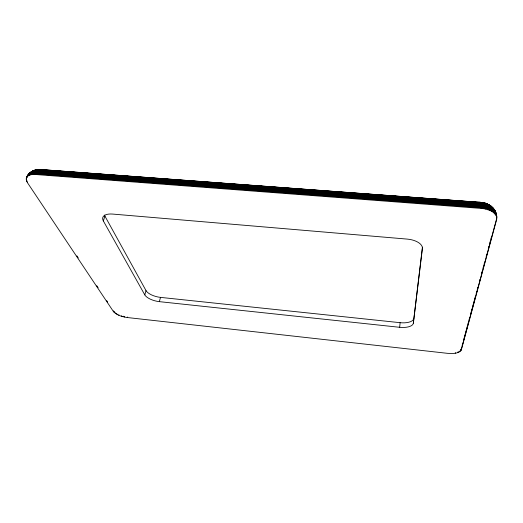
<?xml version="1.0" encoding="UTF-8"?>
<svg xmlns="http://www.w3.org/2000/svg" width="523" height="523" viewBox="0 0 523 523"><rect width="100%" height="100%" fill="white"/><g stroke="black" fill="none" stroke-linecap="round" stroke-linejoin="round"><path stroke-width="0.78" d="M34.106 170.982L34.747 170.478C29.726 171.413 23.829 177.513 27.392 182.599L113.301 311.362C116.727 315.356 122.251 316.755 127.259 317.526L447.427 353.326C451.996 353.496 458.481 354.234 461.319 349.854L496.667 219.405L496.288 215.666L493.215 212.246C493.535 208.867 491.43 205.101 487.841 204.683M493.215 212.246L491.659 211.272C491.953 208.213 490.384 204.356 486.913 204.101M491.659 211.272L489.874 210.416C490.28 207.396 488.632 202.865 484.867 203.663M461.038 350.482L461.299 348.651L461.319 349.854M460.541 351.077L460.521 349.874M487.9 209.684C488.364 206.52 486.946 202.434 483.134 202.885C486.109 202.663 485.723 207.121 485.769 209.108L489.874 210.416M459.841 351.626L459.854 351.025M458.952 352.123L458.972 351.521M457.893 352.548L457.913 351.946M485.769 209.108L483.514 208.677C484.291 202.931 482.592 201.584 477.009 202.394M455.324 353.182L455.35 352.58M483.514 208.677L481.18 208.416L481.173 204.127L480.604 202.342M104.463 215.077A14.781 7.002 17.7 0 0 104.92 216.11L103.338 220.928L144.799 294.887A12.349 5.001 14.6 0 0 159.352 301.647L399.67 327.3A13.232 5.609 6.3 0 0 413.34 323.181L422.558 247.163M413.34 323.181L422.394 247.392M399.67 327.3L400.121 322.684A13.193 5.661 6.2 0 0 413.758 318.5M26.771 177.944C27.693 173.564 32.406 170.093 36.878 169.995L36.159 170.361M494.529 210.691L496.523 214.678L496.667 219.405M496.66 218.653L496.778 216.659M159.352 301.647L160.502 297.384A12.31 5.047 14.7 0 1 146.009 290.592L104.92 216.11M462.149 345.5L462.79 343.134M463.64 339.983L465.339 333.681M465.764 332.105L467.464 325.809M467.889 324.234L468.53 321.867M468.954 320.292L469.589 317.932M470.439 314.781L472.145 308.478M472.57 306.903L474.269 300.601M474.694 299.025L475.335 296.665M476.185 293.514L476.819 291.154M477.244 289.579L477.885 287.212M479.375 281.701L480.009 279.334M481.5 273.823L482.134 271.463M482.99 268.312L483.625 265.946M484.05 264.37L484.69 262.01M486.174 256.492L486.815 254.132M488.305 248.621L488.94 246.255M489.79 243.103L490.43 240.743M490.855 239.168L491.496 236.808M496.451 219.438L461.332 349.253L460.554 350.482M127.259 317.526L127.403 316.99M144.799 294.887L146.009 290.592M124.389 317.049L124.546 316.513M122.938 316.696L123.095 316.16M121.499 316.271L121.663 315.735M118.78 315.238L118.943 314.709M117.538 314.65L117.708 314.12M116.407 314.022L116.577 313.493M115.4 313.369L115.57 312.839M114.537 312.702L114.714 312.172L114.014 311.499L113.837 312.028M113.301 311.362L113.484 310.832M26.255 178.199C27.288 173.845 32.243 172.78 36.139 173.263L481.232 206.977C487.593 207.481 497.262 210.168 496.85 218.163M32.138 171.315L28.53 174.349L27.699 175.774L28.7 174.728M28.177 175.238C29.412 171.688 33.962 171.505 37.12 171.681L481.225 205.121C487.253 205.572 496.504 208.161 496.288 215.666M26.621 177.277C28.569 174.447 32.478 174.362 35.577 174.512C36.486 171.989 38.82 168.687 41.912 169.74M33.76 174.453C34.76 171.413 37.676 168.674 41.095 169.544M32.073 174.551L34.61 170.89L38.153 169.544C34.812 169.544 31.635 171.59 30.556 174.806M27.392 182.599L27.673 181.952M29.229 175.218C30.445 171.727 34.073 169.818 37.61 169.583M26.725 181.429L27.006 180.788M26.15 179.212L26.438 178.565M28.118 175.774L29.517 173.407L30.596 172.858L33.361 172.204L36.773 172.165L481.238 205.696C486.625 206.239 492.98 207.716 495.909 212.75M27.248 176.467L28.405 175.133L30.831 174.166L35.852 173.871L481.212 207.677C487.037 208.304 495.516 210.141 496.726 216.908M26.542 177.559L28.059 174.872M29.053 173.858L32.001 171.505L37.852 170.851L481.173 204.127C487.044 204.513 495.967 207.134 495.549 214.463M29.608 173.407L30.184 172.662M30.203 172.995L30.765 172.27L34.91 170.184M31.498 172.296L32.753 171.034M28.242 174.63L31.498 172.989L36.447 172.695L481.238 206.31C486.697 206.866 493.124 208.357 496.092 213.456M32.694 171.354L34.283 170.348M30.458 172.44L34.165 171.283L37.479 171.243L481.206 204.598C486.076 205.062 491.417 206.35 494.68 210.279M481.912 202.656L483.991 202.846M33.093 170.831L38.624 170.21L481.088 203.336C486.004 203.761 491.522 205.271 494.34 209.671M35.551 170.073L36.512 169.772M32.537 171.145L38.231 170.505L481.134 203.702C486.874 204.062 493.385 206.33 495.667 212.07M35.342 170.021L39.434 169.779L480.957 202.774L484.71 203.329L489.391 205.055M34.78 170.217L39.029 169.968L481.029 203.029L486.684 204.088L491.084 206.219M37.728 169.733L39.794 169.759M37.074 169.668L40.716 169.7M39.245 169.635L40.245 169.576M38.826 169.504L41.507 169.615M38.356 169.589L480.885 202.578M39.297 169.478L39.774 169.498M40.676 169.517L480.702 202.362M40.264 169.55L480.8 202.44M43.128 169.982L46.384 170.223M49.646 170.465L53.712 170.773M56.968 171.014L60.223 171.256M64.296 171.564L67.552 171.806M71.618 172.106L74.881 172.355M78.136 172.597L81.392 172.838M84.648 173.08L88.714 173.388M91.97 173.629L95.225 173.871M99.298 174.179L102.554 174.421M106.627 174.721L109.882 174.97M113.138 175.212L116.394 175.453M119.649 175.695L123.722 176.003M126.978 176.244L130.234 176.486M134.3 176.794L137.556 177.036M141.628 177.336L144.884 177.585M148.14 177.827L151.395 178.068M155.468 178.376L158.724 178.618M162.79 178.918L165.235 179.101M169.308 179.409L172.564 179.651M176.63 179.951L179.886 180.2M183.142 180.442L186.397 180.683M190.47 180.991L193.726 181.233M197.799 181.533L200.237 181.716M204.31 182.024L207.566 182.266M211.632 182.566L214.894 182.815M218.15 183.057L221.406 183.298M225.472 183.606L228.728 183.848M232.8 184.148L235.239 184.331M239.312 184.639L242.567 184.881M246.64 185.181L249.896 185.43M253.152 185.672L256.407 185.913M260.48 186.221L263.736 186.463M267.802 186.763L270.247 186.946M274.314 187.254L277.569 187.496M281.642 187.796L284.898 188.045M288.153 188.287L291.409 188.528M295.482 188.836L298.738 189.078M302.804 189.378L305.249 189.561M309.322 189.869L312.577 190.111M316.644 190.418L319.899 190.66M323.155 190.902L326.411 191.143M330.484 191.451L333.739 191.693M337.812 191.993L340.251 192.176M344.324 192.484L347.579 192.726M351.646 193.033L354.908 193.275M358.163 193.517L361.419 193.758M365.485 194.066L368.741 194.308M372.814 194.608L375.253 194.791M379.325 195.099L382.581 195.341M386.654 195.648L389.91 195.89M393.165 196.132L396.421 196.373M400.487 196.681L403.749 196.923M407.816 197.223L410.261 197.406M414.327 197.714L417.583 197.956M421.656 198.263L424.911 198.505M428.984 198.805L431.423 198.988M435.496 199.296L438.751 199.538M442.818 199.838L445.263 200.021M449.335 200.329L452.591 200.571M456.657 200.878L459.913 201.12M463.986 201.42L466.424 201.603M470.497 201.911L473.753 202.153M35.577 174.512L481.18 208.416M160.502 297.384L400.121 322.684M480.5 202.381L482.631 202.643M480.382 202.479L484.488 203.114M482.108 202.564L484.252 202.95M483.723 202.8L485.782 203.369M483.435 202.813L486.109 203.552M489.293 205.493L489.933 205.722L487.992 204.323M485.442 203.244L487.201 203.898M485.076 203.172L487.606 204.107M486.776 203.735L488.953 204.761M490.639 206.513L491.914 207.206L490.136 205.506M489.606 205.219C492.529 206.833 494.876 209.795 494.523 213.312M488.489 204.513C492.869 206.781 496.235 211.187 496.719 216.156M487.462 204.186L488.456 204.807M492.476 208.128L494.15 209.612M490.548 205.997L491.293 206.833M76.901 255.891L78.254 257.924M96.775 285.735L98.128 287.768M106.705 300.653L107.614 302.013M493.64 209.082L492.489 207.618L493.084 208.585M495.536 213.083L495.902 213.763L495.778 212.58M494.608 210.181L495 211.292M495.02 210.782L495.418 211.926M496.334 213.959L496.458 215.188L496.085 213.26M422.421 248.686A15.886 8.087 5 0 0 407.247 239.103L112.661 214.07A14.84 6.943 17.6 0 0 103.338 220.928"/></g></svg>
